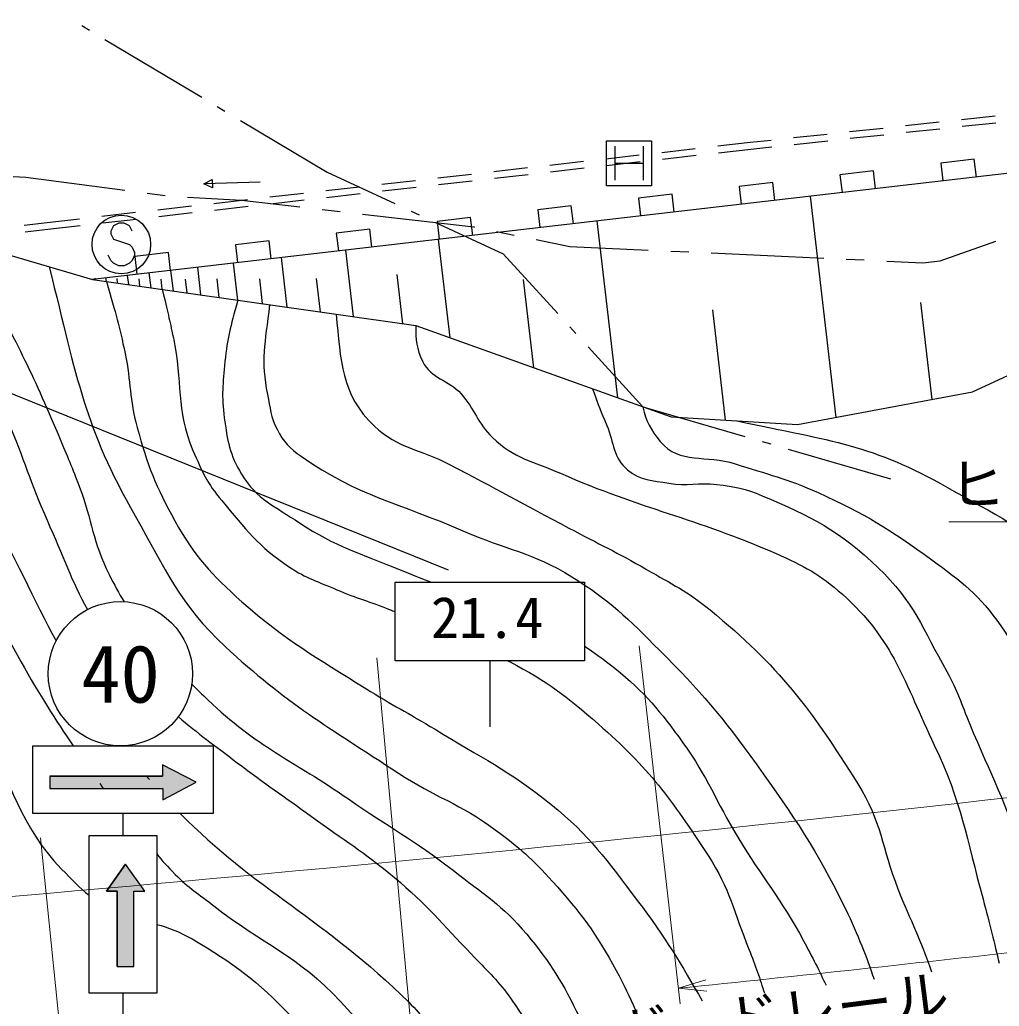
# Model space of a CAD drawing. Units: millimetres, scale not verified. Extents: x 40000 to 680000, y 20000 to 380000.
# Drawn here: x 450721 to 494188, y 228323 to 272106 of the extents above; entities that cross this region are included whole.
import ezdxf
from ezdxf.enums import TextEntityAlignment as Align

# ---------------------------------------------------------------- set-up
doc = ezdxf.new("R2010")
doc.units = ezdxf.units.MM
doc.header["$LTSCALE"] = 1000
for name, color, linetype, lineweight in [('M-BGD', 7, 'Continuous', 25), ('M-BMK-ROW', 30, 'Continuous', 25), ('M-STR-HTXT', 7, 'Continuous', 13), ('M-STR-STRC', 7, 'Continuous', 25)]:
    doc.layers.add(name, color=color, linetype=linetype, lineweight=lineweight)
doc.styles.add('ＭＳ ゴシック', font='')
doc.styles.get('ＭＳ ゴシック').set_extended_font_data('MS Gothic')

msp = doc.modelspace()

# ---------------------------------------------------------------- hatches: boundary and pattern name
at = {"layer": 'M-STR-STRC'}
for points in [[(457066, 237982), (457066, 237482), (458557, 238262), (457057, 239041), (457057, 238541), (452057, 238541), (452057, 237982)], [(455790, 230091), (455790, 233436), (456268, 233436), (455416, 234623), (454564, 233436), (455042, 233436), (455042, 230091)]]:
    msp.add_hatch(color=256, dxfattribs=at).paths.add_polyline_path(points)

# ---------------------------------------------------------------- linework, layer by layer
at = {"layer": 'M-BGD'}
for p, q in [((453472, 271844), (453815, 271639)), ((454502, 271229), (458795, 268666)), ((459482, 268256), (459825, 268051)), ((460512, 267640), (464362, 265342)), ((491519, 267553), (490028, 267393)), ((494005, 267820), (492513, 267660)), ((494037, 267522), (492545, 267362)), ((489033, 267286), (487542, 267126)), ((491551, 267255), (490059, 267095)), ((476756, 264738), (476756, 266738)), ((476756, 266738), (478756, 266738)), ((478756, 266738), (478756, 264738)), ((483135, 266653), (481692, 266488)), ((484062, 266752), (483135, 266653)), ((486548, 267019), (485056, 266859)), ((486580, 266721), (485088, 266561)), ((489065, 266988), (487574, 266828)), ((477131, 266488), (477131, 264988)), ((478381, 266488), (478381, 264988)), ((480699, 266375), (479209, 266205)), ((483168, 266354), (481727, 266190)), ((484094, 266454), (483168, 266354)), ((475731, 265809), (474241, 265639)), ((478215, 266092), (476725, 265922)), ((478249, 265794), (476759, 265624)), ((480733, 266077), (479243, 265907)), ((493079, 265918), (491589, 265745)), ((493171, 265123), (493079, 265918)), ((464362, 265342), (467359, 263952)), ((473247, 265526), (471757, 265356)), ((475765, 265511), (474275, 265341)), ((477131, 265738), (478381, 265738)), ((488608, 265400), (487118, 265227)), ((488700, 264605), (488608, 265400)), ((491589, 265745), (491681, 264950)), ((458887, 264817), (459256, 265016)), ((461386, 264895), (458887, 264817)), ((459256, 265016), (459268, 264641)), ((468279, 264960), (466789, 264790)), ((470763, 265243), (469273, 265073)), ((470797, 264945), (469307, 264775)), ((473281, 265228), (471791, 265058)), ((487118, 265227), (487210, 264433)), ((459268, 264641), (458887, 264817)), ((465795, 264677), (464305, 264508)), ((468313, 264662), (466823, 264492)), ((478756, 264738), (476756, 264738)), ((484138, 264882), (482648, 264710)), ((482648, 264710), (482740, 263915)), ((484230, 264088), (484138, 264882)), ((460827, 264111), (459337, 263942)), ((463311, 264394), (461821, 264225)), ((463345, 264096), (461855, 263926)), ((465829, 264379), (464339, 264209)), ((479668, 264365), (478178, 264192)), ((478178, 264192), (478270, 263398)), ((479760, 263570), (479668, 264365)), ((486947, 254458), (485810, 264271)), ((458343, 263828), (456853, 263659)), ((460862, 263813), (459371, 263644)), ((468085, 263615), (468448, 263447)), ((475198, 263847), (473708, 263675)), ((473708, 263675), (473800, 262880)), ((475290, 263052), (475198, 263847)), ((453376, 263262), (451933, 263098)), ((455860, 263545), (454369, 263376)), ((455894, 263247), (454403, 263078)), ((458378, 263530), (456887, 263361)), ((470728, 263329), (469238, 263157)), ((469238, 263157), (469330, 262362)), ((470820, 262535), (470728, 263329)), ((477256, 255326), (476347, 263175)), ((451933, 263098), (450919, 262974)), ((451968, 262800), (450956, 262676)), ((453410, 262964), (451968, 262800)), ((466258, 262812), (464768, 262639)), ((466350, 262017), (466258, 262812)), ((469174, 263110), (472171, 261720)), ((461788, 262294), (460298, 262122)), ((461880, 261499), (461788, 262294)), ((464768, 262639), (464860, 261845)), ((469817, 257989), (469311, 262360)), ((449005, 262025), (453955, 260582)), ((460298, 262122), (460390, 261327)), ((465539, 258928), (465197, 261884)), ((457318, 261777), (455827, 261604)), ((455827, 261604), (455920, 260809)), ((457410, 260982), (457318, 261777)), ((462594, 259348), (462339, 261553)), ((472171, 261720), (474594, 259063)), ((457537, 260070), (457432, 260984)), ((458759, 259896), (458617, 261122)), ((460397, 259662), (460207, 261306)), ((454073, 260565), (454064, 260643)), ((454568, 260494), (454549, 260651)), ((455063, 260424), (455039, 260628)), ((455558, 260353), (455510, 260762)), ((456053, 260282), (456014, 260613)), ((456548, 260212), (456471, 260873)), ((457043, 260141), (456990, 260598)), ((458148, 259983), (458077, 260596)), ((459578, 259779), (459483, 260601)), ((461496, 259505), (461368, 260607)), ((464067, 259138), (463896, 260616)), ((467717, 258617), (467464, 260802)), ((473536, 256657), (473082, 260582)), ((482043, 254331), (481475, 259237)), ((491204, 255256), (490706, 259560)), ((475133, 258472), (475403, 258177)), ((475942, 257586), (478365, 254929)), ((478365, 254929), (482902, 253612)), ((483670, 253389), (484055, 253277)), ((484823, 253054), (489360, 251737))]:
    msp.add_line(p, q, dxfattribs=at)
for points in [[(546499, 268953), (536618, 269556), (529937, 269060), (513016, 267421), (453955, 260582)], [(453955, 260582), (468293, 258535), (479626, 254477), (485240, 254138), (492997, 255592), (503203, 260310), (510121, 262841), (532286, 265592), (536618, 269556)]]:
    msp.add_lwpolyline(points, dxfattribs=at)
for points, knots in [([(448808, 261244), (450636, 257607), (451198, 256634), (452481, 253567), (452839, 252710), (453049, 252233), (453375, 251362), (453937, 249866), (453966, 248913), (454686, 247487), (454909, 247046), (455128, 246647), (455350, 246277)], [0, 0, 0, 0, 1, 1, 1, 2, 2, 2, 3, 3, 3, 4, 4, 4, 4]), ([(452024, 261145), (453308, 256043), (453585, 254060), (455842, 250087), (457200, 247696), (457822, 246160), (459838, 244290), (462564, 241762), (464415, 240714), (467522, 238673), (469149, 237604), (470260, 237317), (471823, 236157), (472896, 235360), (473466, 234855), (474361, 233863), (475634, 232452), (476282, 231574), (477190, 229905), (477533, 229273), (477798, 228714), (478027, 228180)], [0, 0, 0, 0, 1, 1, 1, 2, 2, 2, 3, 3, 3, 4, 4, 4, 5, 5, 5, 6, 6, 6, 7, 7, 7, 7]), ([(454568, 260494), (455005, 258988), (455131, 258555), (455397, 257290), (455663, 256021), (455582, 255263), (455929, 254013), (456396, 252329), (456755, 251392), (457605, 249864), (458490, 248274), (459218, 247485), (460580, 246279), (462543, 244541), (463860, 243827), (466077, 242429), (467256, 241686), (467961, 241342), (469149, 240614), (471189, 239363), (472436, 238797), (474294, 237290), (476033, 235880), (476766, 234806), (478120, 233024), (479402, 231338), (480076, 230165), (481010, 228558)], [0, 0, 0, 0, 1, 1, 1, 2, 2, 2, 3, 3, 3, 4, 4, 4, 5, 5, 5, 6, 6, 6, 7, 7, 7, 8, 8, 8, 9, 9, 9, 9]), ([(457043, 260141), (457299, 259111), (457357, 258829), (457540, 257984), (457958, 256049), (457631, 254811), (458409, 252991), (458803, 252070), (459036, 251530), (459683, 250766), (460748, 249509), (461318, 248719), (462693, 247812), (463452, 247312), (463958, 247168), (464794, 246810), (465700, 246423), (466242, 246291), (467155, 245921), (467231, 245890), (467306, 245860), (467379, 245831)], [0, 0, 0, 0, 1, 1, 1, 2, 2, 2, 3, 3, 3, 4, 4, 4, 5, 5, 5, 6, 6, 6, 7, 7, 7, 7]), ([(460397, 259662), (460059, 258425), (459937, 258016), (459829, 256932), (459733, 255964), (459666, 255405), (459799, 254441), (459938, 253426), (460034, 252808), (460567, 251934), (461250, 250816), (462049, 250509), (463139, 249781), (464740, 248712), (465826, 248431), (467603, 247688), (468103, 247479), (468562, 247305), (468998, 247150)], [0, 0, 0, 0, 1, 1, 1, 2, 2, 2, 3, 3, 3, 4, 4, 4, 5, 5, 5, 6, 6, 6, 6]), ([(461807, 259461), (461602, 257689), (461405, 257001), (461715, 255474), (461839, 254861), (461847, 254483), (462138, 253929), (462430, 253372), (462699, 253091), (463214, 252730), (465739, 250956), (467560, 250656), (470389, 249423), (472268, 248604), (473480, 248462), (475224, 247384), (476906, 246344), (477705, 245528), (479104, 244130), (480936, 242300), (481882, 241179), (483395, 239078), (485119, 236684), (486058, 235297), (487357, 232649), (487936, 231468), (488297, 230499), (488629, 229525)], [0, 0, 0, 0, 1, 1, 1, 2, 2, 2, 3, 3, 3, 4, 4, 4, 5, 5, 5, 6, 6, 6, 7, 7, 7, 8, 8, 8, 9, 9, 9, 9]), ([(464756, 259040), (464973, 256975), (464968, 255483), (466457, 254075), (467519, 253071), (468492, 253046), (469788, 252372), (471870, 251291), (473017, 250650), (475088, 249548), (476435, 248830), (477217, 248476), (478538, 247711), (479669, 247057), (480344, 246735), (481357, 245910), (484422, 243413), (485797, 241538), (487912, 238198), (488955, 236552), (488980, 235352), (489688, 233537), (490256, 232079), (490714, 231281), (491186, 229850)], [0, 0, 0, 0, 1, 1, 1, 2, 2, 2, 3, 3, 3, 4, 4, 4, 5, 5, 5, 6, 6, 6, 7, 7, 7, 8, 8, 8, 8]), ([(468293, 258535), (468285, 257880), (468328, 257517), (468600, 256947), (468976, 256157), (469732, 256156), (470310, 255498), (470923, 254800), (471033, 254216), (471697, 253566), (472647, 252634), (473493, 252511), (474712, 251977), (478367, 250378), (480628, 250011), (484283, 248414), (485520, 247873), (486218, 247501), (487228, 246605), (489517, 244575), (489987, 242678), (491303, 239916), (492508, 237387), (492729, 235780), (493467, 233077), (493767, 231977), (493981, 231098), (494182, 230230)], [0, 0, 0, 0, 1, 1, 1, 2, 2, 2, 3, 3, 3, 4, 4, 4, 5, 5, 5, 6, 6, 6, 7, 7, 7, 8, 8, 8, 9, 9, 9, 9]), ([(448160, 257682), (448738, 257029), (448932, 256801), (449323, 256166), (449746, 255481), (449878, 255039), (450194, 254298), (450920, 252596), (451184, 251584), (451936, 249893), (452637, 248314), (453036, 247173), (453722, 245931)], [0, 0, 0, 0, 1, 1, 1, 2, 2, 2, 3, 3, 3, 4, 4, 4, 4]), ([(476140, 255725), (476423, 254945), (476505, 254729), (476769, 254103), (477099, 253318), (477034, 252664), (477697, 252129), (478282, 251656), (478786, 251658), (479529, 251537), (480349, 251403), (480829, 251569), (481655, 251481), (482458, 251396), (482916, 251293), (483662, 250983), (485850, 250077), (487100, 249421), (488814, 247787), (490375, 246298), (490803, 245062), (491861, 243183), (492349, 242315), (492491, 241763), (492875, 240845), (493822, 238579), (494492, 237356), (495220, 235011), (495284, 234806), (495344, 234604), (495401, 234405)], [0, 0, 0, 0, 1, 1, 1, 2, 2, 2, 3, 3, 3, 4, 4, 4, 5, 5, 5, 6, 6, 6, 7, 7, 7, 8, 8, 8, 9, 9, 9, 10, 10, 10, 10]), ([(478365, 254929), (478522, 254273), (478716, 253911), (479146, 253393), (480010, 252350), (481181, 252824), (482466, 252400), (483911, 251923), (484762, 251753), (486147, 251121), (488229, 250170), (489344, 249490), (491193, 248139), (492530, 247163), (493310, 246568), (494253, 245208), (495313, 243681), (495614, 242639), (496302, 240912), (497830, 237081), (498180, 234625), (499149, 230861)], [0, 0, 0, 0, 1, 1, 1, 2, 2, 2, 3, 3, 3, 4, 4, 4, 5, 5, 5, 6, 6, 6, 7, 7, 7, 7]), ([(418305, 231403), (421028, 233499), (422521, 234957), (425100, 237430), (428391, 240585), (429920, 242666), (433167, 245867), (435083, 247756), (436203, 248766), (438194, 250576), (439410, 251680), (439956, 252475), (441323, 253384), (441559, 253542), (441711, 253608), (441983, 253690), (442506, 253846), (442840, 253955), (443373, 253837), (444370, 253616), (445065, 253540), (445774, 252807), (446757, 251790), (447029, 250988), (447719, 249755), (449026, 247420), (449444, 245945), (450767, 243620), (451635, 242094), (452285, 241063), (453095, 239883)], [0, 0, 0, 0, 1, 1, 1, 2, 2, 2, 3, 3, 3, 4, 4, 4, 5, 5, 5, 6, 6, 6, 7, 7, 7, 8, 8, 8, 9, 9, 9, 10, 10, 10, 10]), ([(446033, 254322), (446848, 254125), (447277, 253943), (447908, 253435), (448874, 252659), (448699, 251669), (449274, 250571), (450488, 248256), (451367, 246351), (452333, 244539)], [0, 0, 0, 0, 1, 1, 1, 2, 2, 2, 3, 3, 3, 3]), ([(482547, 254301), (486804, 253410), (488559, 253238), (491885, 251348), (493993, 250150), (495383, 249596), (496926, 247726), (498282, 246084), (498628, 244859), (499454, 242897), (500333, 240805), (500504, 239516), (501181, 237350), (501811, 235333), (502274, 234235), (502802, 232189), (503175, 230749), (503369, 229935), (503614, 228468), (503771, 227529), (503819, 226995), (503863, 226045), (503897, 225320), (503895, 224680), (503874, 224080)], [0, 0, 0, 0, 1, 1, 1, 2, 2, 2, 3, 3, 3, 4, 4, 4, 5, 5, 5, 6, 6, 6, 7, 7, 7, 8, 8, 8, 8]), ([(420950, 231403), (422062, 232340), (423015, 233267), (424310, 234556), (428389, 238617), (430528, 241037), (434404, 245293), (435257, 246230), (435679, 246806), (436565, 247712), (437691, 248862), (438225, 249814), (439750, 250328), (440689, 250645), (441325, 250354), (442272, 250064), (443247, 249766), (443823, 249559), (444619, 248922), (447118, 246926), (447040, 244559), (448540, 241734), (448779, 241285), (448867, 241009), (449110, 240562), (450430, 238141), (450663, 236395), (452580, 234413), (453045, 233933), (453373, 233580), (453803, 233252)], [0, 0, 0, 0, 1, 1, 1, 2, 2, 2, 3, 3, 3, 4, 4, 4, 5, 5, 5, 6, 6, 6, 7, 7, 7, 8, 8, 8, 9, 9, 9, 10, 10, 10, 10]), ([(475779, 244307), (476203, 244033), (476627, 243722), (477125, 243323), (478492, 242229), (479124, 241435), (480149, 240015), (481257, 238480), (481605, 237446), (482584, 235825), (483683, 234004), (484497, 233102), (485504, 231228), (485887, 230514), (486213, 229869), (486503, 229256)], [0, 0, 0, 0, 1, 1, 1, 2, 2, 2, 3, 3, 3, 4, 4, 4, 5, 5, 5, 5]), ([(472389, 243650), (472420, 243634), (472451, 243619), (472482, 243603), (474138, 242743), (474984, 242081), (476390, 240854), (478632, 238899), (479641, 237497), (481271, 235009), (482241, 233529), (482411, 232493), (483074, 230853), (483368, 230127), (483577, 229503), (483769, 228908)], [0, 0, 0, 0, 1, 1, 1, 2, 2, 2, 3, 3, 3, 4, 4, 4, 5, 5, 5, 5]), ([(458350, 242627), (458579, 242402), (458820, 242168), (459075, 241922), (461220, 239856), (462858, 239224), (465304, 237526), (467108, 236272), (468217, 235707), (469950, 234356), (471284, 233316), (472139, 232817), (473219, 231516), (474306, 230206), (474814, 229370), (475555, 227838), (477341, 224149), (478069, 221775), (478173, 217678), (478197, 216727), (477534, 216315), (476918, 215590), (475214, 213583), (473298, 213595), (470804, 212752), (469618, 212352), (468865, 212499), (467616, 212419), (465734, 212297), (464663, 212521), (462790, 212301), (458823, 211833), (456497, 211658), (452784, 210182), (450418, 209241), (449205, 208459), (446923, 207330), (445168, 206462), (443659, 205710), (442241, 205000)], [0, 0, 0, 0, 1, 1, 1, 2, 2, 2, 3, 3, 3, 4, 4, 4, 5, 5, 5, 6, 6, 6, 7, 7, 7, 8, 8, 8, 9, 9, 9, 10, 10, 10, 11, 11, 11, 12, 12, 12, 13, 13, 13, 13]), ([(457756, 241181), (458645, 240408), (459322, 239934), (460372, 239133), (461639, 238167), (462389, 237679), (463675, 236740), (465116, 235687), (465988, 235181), (467353, 234033), (468792, 232822), (469463, 231994), (470762, 230635), (471439, 229927), (471859, 229559), (472436, 228768), (473301, 227582), (473627, 226809), (474287, 225498), (475211, 223660), (476228, 222735), (476435, 220689), (476590, 219151), (476452, 218156), (475716, 216797), (475316, 216059), (474839, 215788), (474116, 215362), (472952, 214677), (472208, 214387), (470880, 214143), (466867, 213406), (464492, 214127), (460450, 213569), (455926, 212944), (453399, 212261), (449131, 210634), (445616, 209294), (443759, 208261), (440413, 206543), (439343, 205994), (438357, 205485), (437426, 205000)], [0, 0, 0, 0, 1, 1, 1, 2, 2, 2, 3, 3, 3, 4, 4, 4, 5, 5, 5, 6, 6, 6, 7, 7, 7, 8, 8, 8, 9, 9, 9, 10, 10, 10, 11, 11, 11, 12, 12, 12, 13, 13, 13, 14, 14, 14, 14]), ([(457841, 236883), (461141, 233526), (464274, 232164), (467983, 228503), (468298, 228192), (468535, 227924), (468755, 227654)], [0, 0, 0, 0, 1, 1, 1, 2, 2, 2, 2]), ([(456803, 235082), (457044, 234786), (457275, 234515), (457618, 234175), (458233, 233565), (458657, 233312), (459339, 232778), (461499, 231086), (463088, 230564), (464942, 228542), (466667, 226660), (467794, 225493), (468446, 223025), (468623, 222354), (468575, 221860), (468223, 221262), (467651, 220290), (466906, 220015), (465851, 219616), (462918, 218504), (461046, 218665), (458020, 217836), (455510, 217148), (453562, 216535), (451651, 215836)], [0, 0, 0, 0, 1, 1, 1, 2, 2, 2, 3, 3, 3, 4, 4, 4, 5, 5, 5, 6, 6, 6, 7, 7, 7, 8, 8, 8, 8]), ([(456803, 231959), (457302, 231815), (457809, 231638), (458371, 231309), (460241, 230212), (461247, 229461), (462751, 227900), (464162, 226436), (465403, 225753), (465952, 223795), (466121, 223193), (465770, 222781), (465363, 222305), (463531, 220162), (461065, 221372), (458306, 220787), (456206, 220341), (454878, 220568), (452921, 219685), (452471, 219482), (452050, 219280), (451651, 219078)], [0, 0, 0, 0, 1, 1, 1, 2, 2, 2, 3, 3, 3, 4, 4, 4, 5, 5, 5, 6, 6, 6, 7, 7, 7, 7])]:
    msp.add_open_spline(points, degree=3, knots=knots, dxfattribs=at)
for points in [[(455273, 239887), (455274, 239886), (455275, 239884), (455276, 239883)], [(454270, 238212), (454327, 238132), (454382, 238056), (454436, 237982)], [(456344, 238541), (456387, 238490), (456430, 238438), (456474, 238386)], [(455302, 236883), (455303, 236883), (455303, 236882), (455303, 236882)]]:
    msp.add_open_spline(points, degree=3, dxfattribs=at)
at = {"layer": 'M-BMK-ROW'}
for p, q in [((450429, 265154), (450986, 265124)), ((450986, 265124), (455389, 264538)), ((456380, 264406), (457173, 264301)), ((458170, 264229), (460555, 264100)), ((460555, 264100), (463149, 263800)), ((464143, 263685), (464937, 263594)), ((465931, 263479), (470874, 262908)), ((470874, 262908), (470897, 262903)), ((471878, 262704), (472662, 262545)), ((473642, 262347), (475133, 262044)), ((491561, 261408), (494042, 262277)), ((475133, 262044), (478608, 261884)), ((479606, 261838), (480406, 261801)), ((481405, 261755), (486399, 261525)), ((487398, 261479), (488197, 261443)), ((489196, 261397), (490797, 261323)), ((490797, 261323), (491561, 261408))]:
    msp.add_line(p, q, dxfattribs=at)
at = {"layer": 'M-STR-HTXT'}
for p, q in [((478202, 244320), (480026, 228433)), ((466561, 243781), (468106, 227182)), ((451645, 235796), (453317, 219265)), ((479947, 229120), (481164, 229497)), ((479947, 229120), (481216, 229000))]:
    msp.add_line(p, q, dxfattribs=at)
msp.add_lwpolyline([(544820, 273013), (524454, 249823), (491954, 249823)], dxfattribs=at)
for centre, start, end in [((303918, 1936323), 273.77215, 279.04831), ((304052, 1929457), 275.90607, 276.44835), ((304186, 1922591), 275.00345, 277.88688)]:
    msp.add_arc(centre, 1709411, start, end, dxfattribs=at)
at = {"layer": 'M-STR-STRC'}
for p, q in [((454876, 262963), (454758, 262727)), ((454758, 262727), (454758, 262609)), ((455112, 263082), (454876, 262963)), ((455349, 263082), (455112, 263082)), ((455585, 262963), (455349, 263082)), ((455703, 262727), (455585, 262963)), ((454758, 262609), (454876, 262373)), ((454876, 262373), (455585, 262136)), ((455585, 262136), (455703, 262018)), ((455703, 262018), (455821, 261782)), ((454758, 261427), (454640, 261663)), ((454876, 261309), (454758, 261427)), ((455703, 261427), (455585, 261309)), ((455821, 261663), (455703, 261427)), ((455821, 261782), (455821, 261663)), ((455112, 261191), (454876, 261309)), ((455349, 261191), (455112, 261191)), ((455585, 261309), (455349, 261191)), ((437303, 260785), (469730, 247694)), ((467379, 247150), (475779, 247150)), ((467379, 243650), (467379, 247150)), ((475779, 247150), (475779, 243650)), ((475779, 243650), (467379, 243650)), ((471579, 243650), (471579, 240718)), ((451303, 239883), (459303, 239883)), ((451303, 236883), (451303, 239883)), ((459303, 239883), (459303, 236883)), ((452057, 238541), (457057, 238541)), ((452057, 237982), (457066, 237982)), ((459303, 236883), (451303, 236883)), ((455303, 236883), (455303, 235902)), ((453803, 228902), (453803, 235902)), ((453803, 235902), (456803, 235902)), ((456803, 235902), (456803, 228902)), ((454564, 233436), (455416, 234623)), ((456268, 233436), (455416, 234623)), ((455042, 233436), (454564, 233436)), ((455042, 230091), (455042, 233436)), ((455790, 230091), (455790, 233436)), ((455790, 233436), (456268, 233436)), ((456803, 228902), (453803, 228902)), ((455303, 228902), (455303, 225454)), ((455303, 228902), (455303, 225760))]:
    msp.add_line(p, q, dxfattribs=at)
for points in [[(457066, 237982), (457066, 237482), (458557, 238262), (457057, 239041), (457057, 238541), (452057, 238541), (452057, 237982)], [(455790, 230091), (455790, 233436), (456268, 233436), (455416, 234623), (454564, 233436), (455042, 233436), (455042, 230091)]]:
    msp.add_lwpolyline(points, close=True, dxfattribs=at)
for centre, radius in [((455230, 262136), 1300), ((455187, 243081), 3200)]:
    msp.add_circle(centre, radius, dxfattribs=at)

# ---------------------------------------------------------------- texts
at = {"layer": 'M-STR-HTXT', "style": 'ＭＳ ゴシック'}
msp.add_text('ヒューム管φ0.40\u3000\u3000L=12.0', height=1833, dxfattribs=at).set_placement((491954, 250023), align=Align.BOTTOM_LEFT)
msp.add_text('ガードレール\u3000L=17.0', height=1833, rotation=7.234, dxfattribs=at).set_placement((489622, 227131), align=Align.BOTTOM_CENTER)
at = {"layer": 'M-STR-STRC', "style": 'ＭＳ ゴシック'}
msp.add_text('21.4', height=1833, dxfattribs=at).set_placement((468966, 244114), align=Align.BOTTOM_LEFT)
msp.add_text('40', height=2566, dxfattribs=at).set_placement((455193, 243081), align=Align.MIDDLE_CENTER)

doc.saveas('drawing.dxf')
